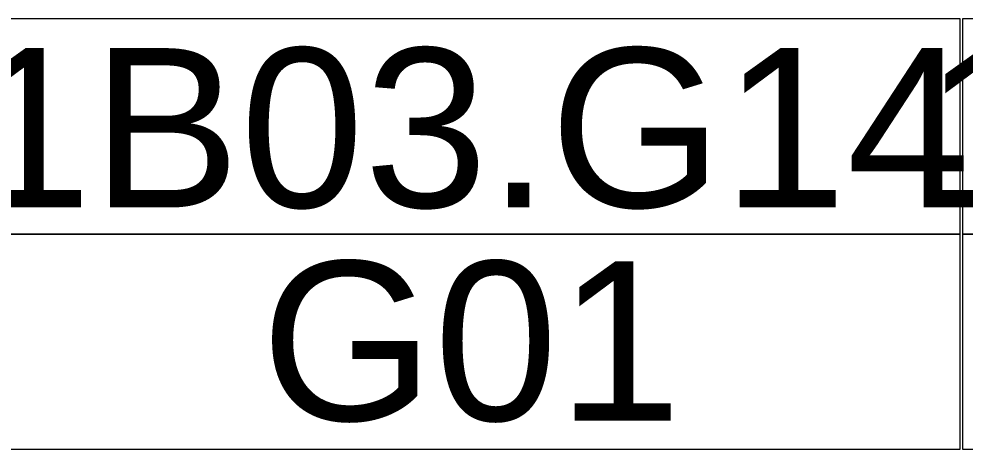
# Model space of a CAD drawing. Header units: metres. Extents: x 902 to 1205, y -4 to 36.
# Drawn here: x 936.926 to 939.301, y 3.949 to 5.029 of the extents above; entities that cross this region are included whole.
import ezdxf

# ---------------------------------------------------------------- set-up
doc = ezdxf.new("R2010")
doc.units = ezdxf.units.M
doc.layers.add('A-DOOR-IDEN', color=31, linetype='Continuous', lineweight=5)
doc.styles.add('Arial_1', font='arial.ttf', dxfattribs={"height": 0.4})

# ---------------------------------------------------------------- blocks, each defined once
blk = doc.blocks.new('AA_DOOR_MARK _ TYPE MARK_HA2 - Mark _ Type Mark-1751130-North - Grids A')
at = {"layer": 'A-DOOR-IDEN'}
for p, q in [((976.5088, 4.9935), (974.1149, 4.9935)), ((974.1149, 4.9935), (974.1149, 4.4535)), ((976.5088, 4.4535), (976.5088, 4.9935)), ((974.1149, 4.4535), (976.5088, 4.4535)), ((976.5088, 4.4535), (974.1149, 4.4535)), ((974.1149, 4.4535), (974.1149, 3.9135)), ((976.5088, 3.9135), (976.5088, 4.4535)), ((974.1149, 3.9135), (976.5088, 3.9135))]:
    blk.add_line(p, q, dxfattribs=at)

msp = doc.modelspace()

# ---------------------------------------------------------------- block references
at = {"layer": 'A-DOOR-IDEN'}
for p in [(-37.2199, 0.0356), (-34.8199, 0.0356)]:
    msp.add_blockref('AA_DOOR_MARK _ TYPE MARK_HA2 - Mark _ Type Mark-1751130-North - Grids A', p, dxfattribs=at)

# ---------------------------------------------------------------- texts
at = {"layer": 'A-DOOR-IDEN', "char_height": 0.4, "attachment_point": 1, "style": 'Arial_1'}
for s, insert, width in [('1B03.G14', (936.7981, 4.9559), 3.110547), ('1B03.G13', (939.1981, 4.9559), 3.110547), ('G01', (937.5334, 4.4207), 1.298734)]:
    msp.add_mtext(s, dxfattribs=dict(at, insert=insert, width=width))

doc.saveas('drawing.dxf')
